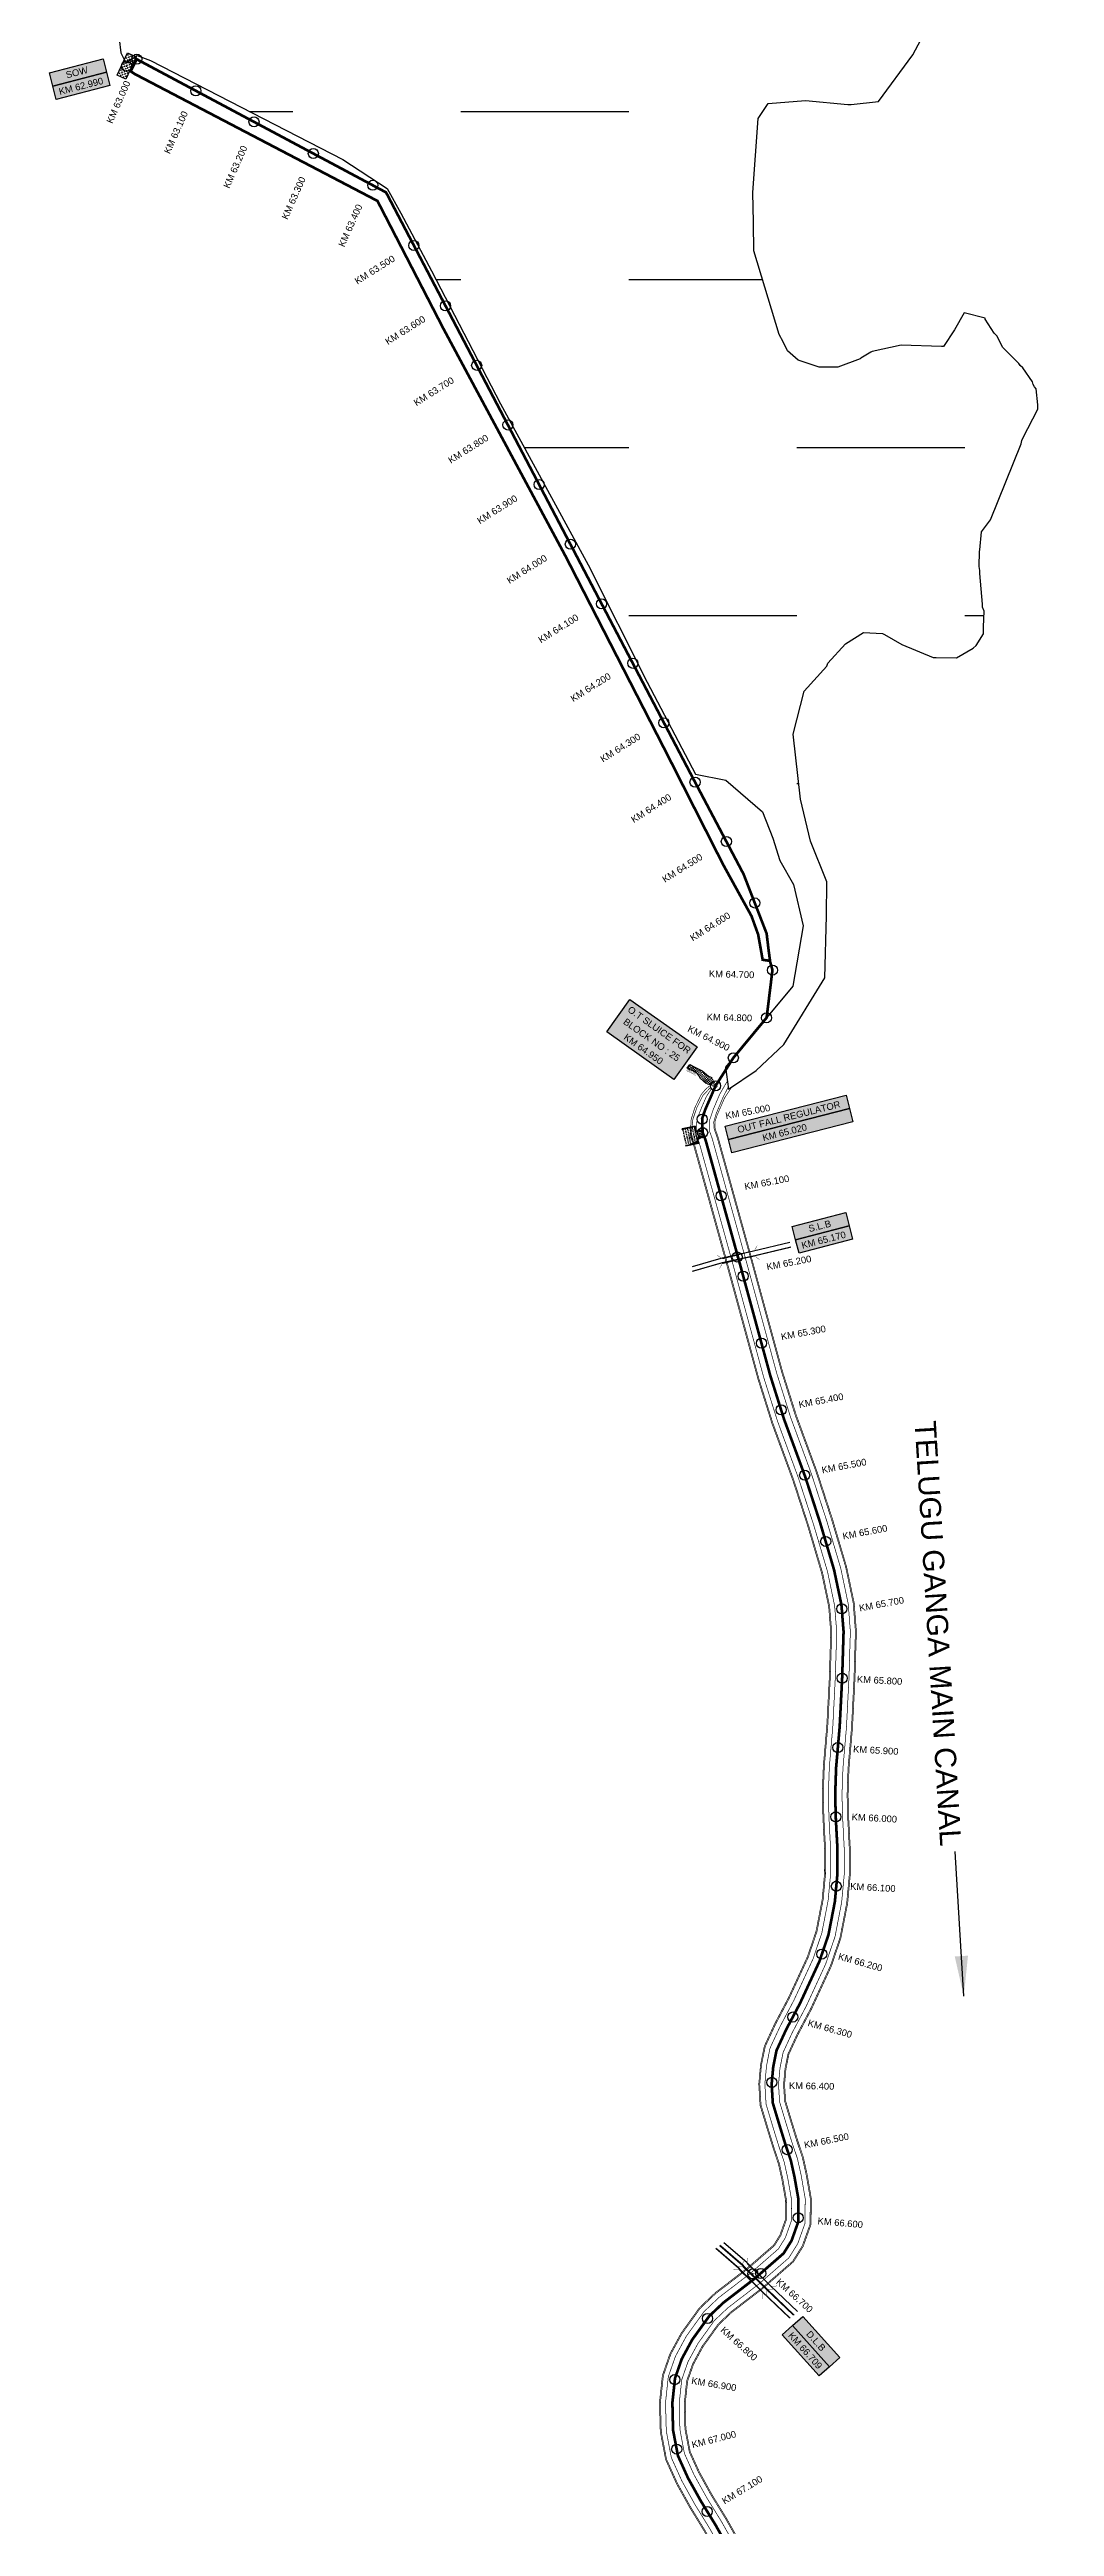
# Model space of a CAD drawing. Header units: inches. Extents: x 85036 to 260440, y 1649183 to 1742360.
# Drawn here: x 92423 to 93918, y 1674819 to 1678504 of the extents above; entities that cross this region are included whole.
import ezdxf

# ---------------------------------------------------------------- set-up
doc = ezdxf.new("R2010")
doc.units = ezdxf.units.IN
doc.header["$MEASUREMENT"] = 0
doc.header["$PDMODE"] = 32
doc.header["$PDSIZE"] = 15
doc.linetypes.add('ACAD_ISO02W100', pattern=[15, 12, -3])
for name, color, linetype in [('bed with', 5, 'Continuous'), ('cahnige', 7, 'Continuous'), ('CARTTRACK', 30, 'ACAD_ISO02W100'), ('chainage', 7, 'Continuous'), ('laying', 4, 'Continuous'), ('lining', 4, 'Continuous'), ('OT', 7, 'Continuous'), ('Reservoir', 140, 'Continuous'), ('ROAD', 6, 'Continuous'), ('SLB', 11, 'Continuous'), ('STREAM', 4, 'Continuous'), ('Stu coo', 3, 'Continuous'), ('top of bund', 1, 'Continuous'), ('V', 6, 'Continuous'), ('ZSTU', 7, 'Continuous')]:
    doc.layers.add(name, color=color, linetype=linetype)
doc.styles.add('5mm', font='times.ttf', dxfattribs={"height": 3})
doc.styles.get("Standard").update_dxf_attribs({"font": 'arial.ttf'})
doc.dimstyles.get("Standard").update_dxf_attribs({"dimtxt": 0.18, "dimasz": 0.18, "dimexe": 0.18, "dimexo": 0.0625, "dimgap": 0.09, "dimtad": 0, "dimtih": 1, "dimtoh": 1, "dimdec": 4, "dimzin": 0, "dimdsep": 46, "dimtxsty": 'Standard', "dimcen": 0.09, "dimadec": 0, "dimazin": 0, "dimtfac": 1, "dimtdec": 4, "dimtofl": 0, "dimtmove": 0, "dimatfit": 3, "dimfxl": 1, "dimtolj": 1, "dimtzin": 0, "dimarcsym": 0})

# ---------------------------------------------------------------- blocks, each defined once
blk = doc.blocks.new('VBVB')
at = {"layer": 'STREAM'}
h = blk.add_hatch(dxfattribs=at)
h.set_pattern_fill('DASH', color=256, scale=10, style=0)
h.set_pattern_definition([(0, (17867.8837, -28501.71), (1.25, 1.25), [1.25, -1.25])])
h.paths.add_polyline_path([(380096, 1497775), (380098.9, 1497780.2), (380100.4, 1497784.6), (380101.8, 1497788.8), (380103.8, 1497793.6), (380099.5, 1497795.9), (380098.5, 1497793.5), (380097.6, 1497789.6), (380097, 1497787.7), (380095.8, 1497784.7), (380093.9, 1497783), (380090.9, 1497780.8), (380086.6, 1497774), (380084.6, 1497765.2), (380084.1, 1497764.3), (380085.9, 1497763.2), (380086.6, 1497763.8), (380093.7, 1497769.3), (380094.5, 1497772.7)])
at = {"layer": 'OT', "const_width": 0.5}
blk.add_lwpolyline([(380084.6, 1497765.2), (380084.1, 1497764.3), (380083.5, 1497763.5), (380085.4, 1497762.3), (380085.9, 1497763.2), (380084.1, 1497764.3), (380085.9, 1497763.2), (380086.6, 1497763.8), (380093.7, 1497769.3), (380086.6, 1497763.8), (380085.9, 1497763.2), (380084.1, 1497764.3), (380084.6, 1497765.2), (380086.6, 1497774)], dxfattribs=at)
at = {"layer": 'STREAM'}
blk.add_lwpolyline([(380086.6, 1497774), (380090.9, 1497780.8), (380093.9, 1497783), (380095.8, 1497784.7), (380097, 1497787.7), (380097.6, 1497789.6), (380098.5, 1497793.5), (380099.5, 1497795.9), (380103.8, 1497793.6), (380101.8, 1497788.8), (380100.4, 1497784.6), (380098.9, 1497780.2), (380096, 1497775), (380094.5, 1497772.7), (380093.7, 1497769.3)], dxfattribs=at)
at = {"layer": 'cahnige', "style": '5mm'}
blk.add_text('Stream', height=2.5, rotation=71.1743, dxfattribs=at).set_placement((380095, 1497785.5))
blk = doc.blocks.new('FGDFGDFG6YURT')
at = {"layer": 'ROAD', "color": 1, "linetype": 'Continuous', "lineweight": 25}
for points in [[(386103.5, 1482907.4, 0), (386134.5, 1482913, 0), (386162.3, 1482917.4, 0), (386187, 1482923.1, 0)], [(386104.2, 1482903.5, 0), (386135.2, 1482909.2, 0), (386163.1, 1482913.6, 0), (386187.9, 1482919.3, 0)], [(386104.3, 1482907.7, 0), (386135.3, 1482913.3, 0), (386163.2, 1482917.7, 0), (386188, 1482923.4, 0)]]:
    blk.add_polyline3d(points, dxfattribs=at)
at = {"layer": 'SLB'}
for points, const_width in [([(386161.8, 1482917.9), (386162.2, 1482917.9), (386164.8, 1482922)], 0.3), ([(386134.6, 1482913.4), (386134.2, 1482913.4), (386130.6, 1482916.6)], 0.3), ([(386134.8, 1482908.7), (386134.5, 1482908.7), (386131.9, 1482904.6)], 0.3), ([(386134.6, 1482913.4), (386148.2, 1482915.4), (386161.8, 1482917.9)], 0.5), ([(386161.9, 1482914.1), (386148.3, 1482911.6), (386134.8, 1482908.7)], 0.5), ([(386162, 1482918.2), (386148.4, 1482915.7), (386134.9, 1482912.9)], 0.5), ([(386161.9, 1482914.1), (386162.2, 1482914), (386165.9, 1482910.9)], 0.3)]:
    blk.add_lwpolyline(points, dxfattribs=dict(at, const_width=const_width))
blk = doc.blocks.new('RGRGFG')
at = {"layer": 'V'}
h = blk.add_hatch(color=4, dxfattribs=at)
h.paths.add_polyline_path([(245045.3, 1724876.5), (245045.3, 1724857.9), (245052.9, 1724857.9), (245052.9, 1724847.7), (245061.8, 1724847.7), (245061.8, 1724857.9), (245069.4, 1724857.9), (245069.4, 1724876.5), (245070.4, 1724876.5), (245070.4, 1724856.9), (245062.8, 1724856.9), (245062.8, 1724846.7), (245051.9, 1724846.7), (245051.9, 1724856.9), (245044.3, 1724856.9), (245044.3, 1724876.5)])
h.paths.add_polyline_path([(245070.4, 1724876.5), (245070.4, 1724856.9)], flags=17)
h.paths.add_polyline_path([(245062.8, 1724856.9), (245062.8, 1724846.7)], flags=17)
h.paths.add_polyline_path([(245062.8, 1724856.9), (245070.4, 1724856.9)], flags=17)
edge = h.paths.add_edge_path(flags=17)
edge.add_line((245051.9, 1724846.7), (245062.8, 1724846.7))
edge.add_line((245051.9, 1724846.7), (245062.8, 1724846.7))
edge = h.paths.add_edge_path(flags=17)
edge.add_line((245044.3, 1724876.5), (245044.3, 1724856.9))
edge.add_line((245044.3, 1724856.9), (245051.9, 1724856.9))
edge.add_line((245051.9, 1724856.9), (245051.9, 1724846.7))
at = {"layer": 'V', "color": 4}
for points in [[(245044.3, 1724876.5), (245044.3, 1724856.9), (245051.9, 1724856.9), (245051.9, 1724846.7)], [(245044.3, 1724876.5), (245044.3, 1724856.9), (245051.9, 1724856.9), (245051.9, 1724846.7), (245062.8, 1724846.7), (245062.8, 1724856.9), (245070.4, 1724856.9), (245070.4, 1724876.5)], [(245044.3, 1724876.5), (245045.3, 1724876.5)], [(245045.3, 1724876.5), (245045.3, 1724857.9), (245052.9, 1724857.9), (245052.9, 1724847.7), (245061.8, 1724847.7), (245061.8, 1724857.9), (245069.4, 1724857.9), (245069.4, 1724876.5)], [(245047.3, 1724874.8), (245047.3, 1724876.5)], [(245047.3, 1724871.3), (245047.3, 1724873)], [(245047.3, 1724868), (245047.3, 1724869.6)], [(245047.3, 1724864.2), (245047.3, 1724865.8)], [(245047.3, 1724860.7), (245047.3, 1724862.4)], [(245049.6, 1724874.8), (245049.6, 1724876.5)], [(245049.6, 1724871.3), (245049.6, 1724873)], [(245049.6, 1724868), (245049.6, 1724869.6)], [(245049.6, 1724864.2), (245049.6, 1724865.8)], [(245049.6, 1724860.7), (245049.6, 1724862.4)], [(245051.9, 1724846.7), (245062.8, 1724846.7), (245062.8, 1724856.9), (245070.4, 1724856.9), (245070.4, 1724876.5)], [(245051.9, 1724874.8), (245051.9, 1724876.5)], [(245051.9, 1724871.3), (245051.9, 1724873)], [(245051.9, 1724868), (245051.9, 1724869.6)], [(245051.9, 1724864.2), (245051.9, 1724865.8)], [(245051.9, 1724860.7), (245051.9, 1724862.4)], [(245054, 1724874.8), (245054, 1724876.5)], [(245054, 1724871.3), (245054, 1724873)], [(245054, 1724868), (245054, 1724869.6)], [(245054, 1724864.2), (245054, 1724865.8)], [(245054, 1724860.7), (245054, 1724862.4)], [(245054, 1724857.7), (245054, 1724859.3)], [(245055.9, 1724874.8), (245055.9, 1724876.5)], [(245055.9, 1724871.3), (245055.9, 1724873)], [(245055.9, 1724868), (245055.9, 1724869.6)], [(245055.9, 1724864.2), (245055.9, 1724865.8)], [(245055.9, 1724860.7), (245055.9, 1724862.4)], [(245055.9, 1724857.7), (245055.9, 1724859.3)], [(245058.1, 1724874.8), (245058.1, 1724876.5)], [(245058.1, 1724871.3), (245058.1, 1724873)], [(245058.1, 1724868), (245058.1, 1724869.6)], [(245058.1, 1724864.2), (245058.1, 1724865.8)], [(245058.1, 1724860.7), (245058.1, 1724862.4)], [(245058.1, 1724857.7), (245058.1, 1724859.3)], [(245060.5, 1724874.8), (245060.5, 1724876.5)], [(245060.5, 1724871.3), (245060.5, 1724873)], [(245060.5, 1724868), (245060.5, 1724869.6)], [(245060.5, 1724864.2), (245060.5, 1724865.8)], [(245060.5, 1724860.7), (245060.5, 1724862.4)], [(245060.5, 1724857.7), (245060.5, 1724859.3)], [(245070.4, 1724876.5), (245070.4, 1724856.9), (245062.8, 1724856.9), (245062.8, 1724846.7)], [(245070.4, 1724876.5), (245070.4, 1724856.9), (245062.8, 1724856.9), (245062.8, 1724846.7)], [(245063.1, 1724874.8), (245063.1, 1724876.5)], [(245063.1, 1724871.3), (245063.1, 1724873)], [(245063.1, 1724868), (245063.1, 1724869.6)], [(245063.1, 1724864.2), (245063.1, 1724865.8)], [(245063.1, 1724860.7), (245063.1, 1724862.4)], [(245065.3, 1724874.8), (245065.3, 1724876.5)], [(245065.3, 1724871.3), (245065.3, 1724873)], [(245065.3, 1724868), (245065.3, 1724869.6)], [(245065.3, 1724864.2), (245065.3, 1724865.8)], [(245065.3, 1724860.7), (245065.3, 1724862.4)], [(245067.7, 1724874.8), (245067.7, 1724876.5)], [(245067.7, 1724871.3), (245067.7, 1724873)], [(245067.7, 1724868), (245067.7, 1724869.6)], [(245067.7, 1724864.2), (245067.7, 1724865.8)], [(245067.7, 1724860.7), (245067.7, 1724862.4)], [(245069.4, 1724876.5), (245070.4, 1724876.5)], [(245054, 1724854.5), (245054, 1724856.1)], [(245054, 1724848.3), (245054, 1724853.5)], [(245055.9, 1724854.5), (245055.9, 1724856.1)], [(245055.9, 1724848.3), (245055.9, 1724853.5)], [(245058.1, 1724854.5), (245058.1, 1724856.1)], [(245058.1, 1724848.3), (245058.1, 1724853.5)], [(245060.5, 1724854.5), (245060.5, 1724856.1)], [(245060.5, 1724848.3), (245060.5, 1724853.5)]]:
    blk.add_lwpolyline(points, dxfattribs=at)

msp = doc.modelspace()

# ---------------------------------------------------------------- hatches: boundary and pattern name
h = msp.add_hatch()
h.set_pattern_fill('DASH', color=5, scale=20, angle=65.58, style=0)
h.set_pattern_definition([(65.57997838, (1522026.212, 758205.3234), (-1.2427915297, 3.3099047137), [2.5, -2.5])])
h.paths.add_polyline_path([(92523.5, 1678465.7), (92538.7, 1678499.1), (92551.6, 1678493.2), (92536.4, 1678459.8)])
at = {"layer": 'Stu coo'}
h = msp.add_hatch(dxfattribs=at)
h.set_pattern_fill('DASH', color=5, scale=2000, style=0)
h.set_pattern_definition([(0, (-154465.63, -3588.35), (250, 250), [250, -250])])
h.paths.add_polyline_path([(92945.3, 1678260.3), (92991.1, 1678174.4), (93093.5, 1677976.8), (93224.2, 1677737.2), (93312.1, 1677562.7), (93384, 1677425.7), (93429.1, 1677416.8), (93483.5, 1677369.9), (93498.9, 1677330.6), (93509.5, 1677297.5), (93529.5, 1677261.6), (93543.8, 1677199.9), (93528.4, 1677110.3), (93428.6, 1676989.7), (93433, 1676957.3), (93474.1, 1676984.9), (93515.2, 1677023.4), (93576.3, 1677122.8), (93578.9, 1677215), (93579.1, 1677265.8), (93555.1, 1677326), (93539.9, 1677388.7), (93529, 1677485.4), (93545.5, 1677549.4), (93579.1, 1677586.5), (93580.7, 1677590.8), (93607.1, 1677619.5), (93633.5, 1677636.6), (93662.2, 1677634.9), (93665.1, 1677633.4), (93690.6, 1677618.6), (93737.5, 1677599.2), (93741.8, 1677599.2), (93772, 1677598.8), (93797, 1677613.1), (93801.4, 1677617.4), (93812.2, 1677634.7), (93812.3, 1677639.1), (93812.5, 1677644.9), (93813.4, 1677668.3), (93810.7, 1677674.1), (93810.9, 1677678.5), (93806.8, 1677724.2), (93807, 1677728.6), (93805.7, 1677734.6), (93806.5, 1677756.8), (93806.7, 1677759.7), (93809.1, 1677786.5), (93822.9, 1677804.2), (93868.3, 1677917.2), (93869.5, 1677922.4), (93870.6, 1677925.6), (93892.9, 1677968.9), (93893, 1677973.2), (93893, 1677975.3), (93890.4, 1677998.9), (93888.4, 1678002.2), (93886.3, 1678005.4), (93885.4, 1678009.7), (93871, 1678030.4), (93866.8, 1678033.7), (93864.7, 1678036.9), (93847.9, 1678053.4), (93844.8, 1678056.7), (93841.7, 1678060), (93840.6, 1678061.1), (93832.4, 1678077.5), (93828.2, 1678081.9), (93814.6, 1678102.9), (93814.6, 1678104), (93783.5, 1678112), (93769.2, 1678086.9), (93752.8, 1678062), (93749.6, 1678062.1), (93689.6, 1678063.8), (93646.8, 1678054.5), (93644.6, 1678053.4), (93629.7, 1678044.9), (93628.6, 1678043.8), (93595.5, 1678031.2), (93567.8, 1678031.5), (93536.7, 1678041.6), (93520.5, 1678055.8), (93519.4, 1678059.1), (93511.7, 1678073.4), (93510.6, 1678075.5), (93508.4, 1678079.9), (93470.8, 1678204.2), (93470.7, 1678207.5), (93470.1, 1678242.4), (93470, 1678246.9), (93469.2, 1678291.2), (93476.9, 1678401.3), (93491.9, 1678423.5), (93547.5, 1678427.8), (93610.6, 1678422.2), (93615.6, 1678422.1), (93656, 1678426.7), (93706.9, 1678495.9), (93815.3, 1678699.1), (93847.3, 1678813.8), (93850.6, 1678883.4), (93830.6, 1678935.4), (93825.5, 1678945.8), (93793.2, 1679082), (93793.2, 1679089.9), (93796, 1679103), (93823.2, 1679232.4), (93823.3, 1679240.4), (93783.1, 1679431.3), (93780.5, 1679436.7), (93733.6, 1679515.9), (93736.8, 1679583.1), (93737.4, 1679628.1), (93714.7, 1679687.4), (93708.9, 1679693.4), (93663, 1679815.2), (93663.2, 1679835.3), (93683.2, 1679863.2), (93707.2, 1679891.2), (93697.8, 1679933.8), (93672.4, 1679974.7), (93646.7, 1679989.3), (93596.9, 1679985.7), (93594.9, 1679985.7), (93567.1, 1679986), (93549.2, 1680008.7), (93559.3, 1680047.5), (93547.5, 1680082.6), (93515.5, 1680109.8), (93461.4, 1680100.1), (93385.6, 1680065.9), (93333.7, 1680054.1), (93305.5, 1680083.2), (93303.5, 1680085.3), (93263, 1680122.9), (93259, 1680125), (93143.7, 1680184.4), (93137.6, 1680186.5), (93064, 1680239.6), (93059.9, 1680245.9), (92998.1, 1680294.9), (92878.1, 1680354.8), (92818.1, 1680355.5), (92778.8, 1680343.7), (92770.5, 1680303.8), (92770.5, 1680300.3), (92787.7, 1680248.2), (92787.8, 1680243.1), (92805.2, 1680087.7), (92805.2, 1680079.2), (92803.8, 1679993.7), (92803.8, 1679988.7), (92803.8, 1679985.4), (92772.6, 1679878.1), (92769.3, 1679871.6), (92733.6, 1679756.2), (92675.3, 1679600), (92672.2, 1679597), (92634.1, 1679561.1), (92631.1, 1679556.6), (92557.1, 1679507.6), (92515.1, 1679463.2), (92497.3, 1679404), (92497.4, 1679398.1), (92499, 1679361.2), (92520, 1679328.7), (92563.2, 1679321), (92588.4, 1679311.9), (92614.9, 1679233.2), (92614.9, 1679227.5), (92614.3, 1679060.8), (92605.1, 1678977.6), (92591.9, 1678852.8), (92562.3, 1678681.7), (92561.8, 1678645.8), (92566.7, 1678630.7), (92562.6, 1678616.2), (92541.3, 1678594.7), (92534.2, 1678576.1), (92530.1, 1678533), (92530.1, 1678532), (92526.1, 1678519.6), (92528.8, 1678499.2), (92536.4, 1678484.2), (92553.3, 1678495.2), (92573, 1678487.5), (92859.3, 1678340.1), (92924.9, 1678297.1)])
at = {"layer": 'V'}
msp.add_hatch(color=2, dxfattribs=at).paths.add_polyline_path([(93286.3, 1677090.7), (93386.1, 1677020), (93351.7, 1676971.5), (93251.9, 1677042.3)])
at = {"layer": 'ZSTU'}
h = msp.add_hatch(color=135, dxfattribs=at)
h.set_gradient(color1=(141, 177, 78), color2=(107, 135, 59), one_color=1, tint=0.38, name='CYLINDER')
h.paths.add_polyline_path([(92507.4, 1678470.2), (92502.4, 1678490), (92422.7, 1678469.4), (92427.8, 1678449.6)])
h.paths.add_polyline_path([(92446.5, 1678457.6), (92483.9, 1678467.1), (92480, 1678482.2), (92442.7, 1678472.6)], flags=24)
h = msp.add_hatch(color=252, dxfattribs=at)
h.set_gradient(color1=(167, 88, 159), color2=(127, 67, 121), one_color=1, tint=0.38, name='CYLINDER')
h.paths.add_polyline_path([(92512.5, 1678450.4), (92507.4, 1678470.2), (92427.8, 1678449.6), (92432.8, 1678429.7)])
h.paths.add_polyline_path([(92436.2, 1678432.9), (92506.6, 1678450.9), (92502.8, 1678465.8), (92432.4, 1678447.8)], flags=24)
h = msp.add_hatch(color=135, dxfattribs=at)
h.set_gradient(color1=(141, 177, 78), color2=(107, 135, 59), one_color=1, tint=0.38, name='CYLINDER')
h.paths.add_polyline_path([(93427.8, 1676902), (93432.8, 1676882.1), (93613.1, 1676928.1), (93608, 1676948)])
h.paths.add_polyline_path([(93445.7, 1676888.3), (93603.5, 1676928.2), (93599.7, 1676943.3), (93441.9, 1676903.4)], flags=24)
h = msp.add_hatch(color=252, dxfattribs=at)
h.set_gradient(color1=(167, 88, 159), color2=(127, 67, 121), one_color=1, tint=0.38, name='CYLINDER')
h.paths.add_polyline_path([(93618.1, 1676908.3), (93613.1, 1676928.1), (93432.8, 1676882.1), (93437.8, 1676862.3)])
h.paths.add_polyline_path([(93483.1, 1676876.5), (93553.6, 1676894.3), (93549.8, 1676909.1), (93479.4, 1676891.3)], flags=24)
h = msp.add_hatch(color=135, dxfattribs=at)
h.set_gradient(color1=(141, 177, 78), color2=(107, 135, 59), one_color=1, tint=0.38, name='CYLINDER')
h.paths.add_polyline_path([(93612.4, 1676753.6), (93607.3, 1676773.4), (93527.7, 1676752.8), (93532.7, 1676733)])
h.paths.add_polyline_path([(93551.5, 1676741), (93589.6, 1676750.8), (93585.8, 1676765.8), (93547.7, 1676756)], flags=24)
h = msp.add_hatch(color=252, dxfattribs=at)
h.set_gradient(color1=(167, 88, 159), color2=(127, 67, 121), one_color=1, tint=0.38, name='CYLINDER')
h.paths.add_polyline_path([(93617.5, 1676733.8), (93612.4, 1676753.6), (93532.7, 1676733), (93537.8, 1676713.2)])
h.paths.add_polyline_path([(93541.1, 1676716.4), (93611.5, 1676734.4), (93607.8, 1676749.2), (93537.3, 1676731.2)], flags=24)
h = msp.add_hatch(color=252, dxfattribs=at)
h.set_gradient(color1=(167, 88, 159), color2=(127, 67, 121), one_color=1, tint=0.38, name='CYLINDER')
h.paths.add_polyline_path([(93567.8, 1675042.6), (93583.1, 1675056.2), (93528.2, 1675117.6), (93512.9, 1675103.9)])
h.paths.add_polyline_path([(93517.3, 1675102.4), (93565.6, 1675048.1), (93577, 1675058.3), (93528.7, 1675112.6)], flags=24)
h = msp.add_hatch(color=135, dxfattribs=at)
h.set_gradient(color1=(141, 177, 78), color2=(107, 135, 59), one_color=1, tint=0.38, name='CYLINDER')
h.paths.add_polyline_path([(93583.1, 1675056.2), (93598.4, 1675069.8), (93543.5, 1675131.2), (93528.2, 1675117.6)])
h.paths.add_polyline_path([(93544.2, 1675104.7), (93570.7, 1675074.8), (93581.9, 1675084.8), (93555.4, 1675114.6)], flags=24)

# ---------------------------------------------------------------- linework, layer by layer
at = {"color": 1}
msp.add_lwpolyline([(92523.5, 1678465.7), (92538.7, 1678499.1), (92551.6, 1678493.2), (92536.4, 1678459.8)], close=True, dxfattribs=at)
at = {"color": 2}
for p in [(92537.2, 1678478.9), (93413.7, 1676962.1), (93394.4, 1676892.4), (93445.9, 1676707.4), (93469.2, 1675194.7)]:
    msp.add_point(p, dxfattribs=at)
for p in [(92552.5, 1678489.4), (92640.4, 1678442.5), (92726.9, 1678396.3), (92815.2, 1678349.1), (92903.6, 1678301.9), (92964.8, 1678212.4), (93011.9, 1678122.5), (93058.2, 1678034), (93104.7, 1677945.3), (93151.2, 1677856.6), (93197.6, 1677767.9), (93244.1, 1677679.2), (93290.5, 1677590.7), (93336.8, 1677502.2), (93383.1, 1677413.8), (93429.7, 1677325.5), (93471.9, 1677234.1), (93498.3, 1677134.3), (93489.6, 1677063.4), (93440.1, 1677003.7), (93393.8, 1676912.4), (93421.8, 1676798.3), (93454.8, 1676678.8), (93482, 1676579.1), (93511.2, 1676480), (93546.2, 1676382.7), (93577.5, 1676284.2), (93601.4, 1676183.9), (93602, 1676080.6), (93595.6, 1675977.5), (93592.5, 1675874.3), (93593.3, 1675771.1), (93571.8, 1675670.3), (93528.5, 1675576.6), (93497.4, 1675479.4), (93520.2, 1675379.3), (93536.7, 1675278), (93480.8, 1675195.2), (93480.8, 1675195.2), (93401.7, 1675128.1), (93353.1, 1675037.1), (93355.8, 1674933.8), (93401.3, 1674840.9)]:
    msp.add_point(p)
at = {"layer": 'bed with', "const_width": 1}
for points in [[(93386.3, 1676913.5), (93393.5, 1676931.3), (93400.1, 1676946.4), (93407.4, 1676957.6)], [(93405.2, 1676912.1), (93410.1, 1676926.7), (93419.8, 1676949.6), (93431.1, 1676969)], [(93384.7, 1676891.8), (93385, 1676901.3), (93386.3, 1676913.4), (93386.3, 1676913.5)], [(93384.8, 1676891.8), (93385, 1676889.1), (93389.3, 1676877.5), (93440, 1676694.6), (93485.3, 1676528.2), (93506, 1676462.6), (93537.1, 1676378), (93559.6, 1676308.8), (93580.2, 1676239.3), (93590.8, 1676188.5), (93593.9, 1676149.8), (93591.8, 1676081.5), (93588.1, 1676009.3), (93582.9, 1675948.4), (93581.4, 1675907.1), (93582.4, 1675873.3)], [(93405.1, 1676893.4), (93404.6, 1676897), (93404.4, 1676906.3), (93405, 1676911.6), (93405.2, 1676912.1)], [(93405.1, 1676893.4), (93408.6, 1676883.7), (93459.6, 1676699.9), (93504.8, 1676533.9), (93525.2, 1676469.1), (93556.3, 1676384.6), (93579, 1676314.9), (93599.9, 1676244.2), (93611, 1676191.4), (93614.2, 1676150.3), (93612.1, 1676080.7), (93608.4, 1676007.9), (93603.2, 1675947.2), (93601.7, 1675907), (93602.7, 1675874.3)], [(93582.4, 1675873.3), (93582.5, 1675870.4), (93584.8, 1675826.5), (93584.7, 1675788.5), (93581.1, 1675749.9), (93571.7, 1675701.5), (93558.7, 1675663.1), (93530.2, 1675601.5), (93509.6, 1675562.5), (93495.3, 1675531.7), (93494.4, 1675529.1), (93489.4, 1675503.7), (93487, 1675476.7), (93488.8, 1675446.8), (93499.3, 1675411.8), (93508.1, 1675383.4), (93515.8, 1675360.6), (93521, 1675337.1), (93526.7, 1675304.8), (93526.5, 1675273.5), (93517.5, 1675248.3), (93507, 1675231.5), (93464.9, 1675194.8), (93418.6, 1675159.3), (93396.5, 1675138.3), (93370.2, 1675101.8), (93354, 1675071.9), (93343.3, 1675041.4), (93339.2, 1675003.3), (93340.3, 1674960.9), (93345.9, 1674931.1)], [(93602.7, 1675874.3), (93602.8, 1675871.2), (93605.1, 1675827), (93605, 1675787.6), (93601.2, 1675747.1), (93591.4, 1675696.3), (93577.5, 1675655.6), (93548.4, 1675592.5), (93527.8, 1675553.5), (93514.2, 1675524.1), (93514.1, 1675523.7), (93509.5, 1675500.8), (93507.3, 1675476.4), (93508.9, 1675450.4), (93518.7, 1675417.8), (93527.4, 1675389.7), (93535.4, 1675366.1), (93541, 1675341.1), (93547, 1675306.5), (93546.8, 1675269.9), (93535.9, 1675239.4), (93522.6, 1675218.2), (93477.7, 1675179.1), (93431.8, 1675143.8), (93411.8, 1675124.9), (93387.5, 1675091), (93372.6, 1675063.7), (93363.3, 1675036.9), (93359.6, 1675002.4), (93360.6, 1674963), (93365.8, 1674935.1)], [(93345.9, 1674931.1), (93347.9, 1674920.9), (93363.5, 1674886.4), (93383.2, 1674850.9), (93404.7, 1674816), (93474.8, 1674691.2), (93520.7, 1674613), (93568.8, 1674539.3), (93615.6, 1674473.5), (93653.9, 1674409.2), (93744.7, 1674270.1), (93792.5, 1674196.6), (93868.4, 1674081.8), (93894.6, 1674044)], [(93365.8, 1674935.1), (93367.4, 1674927), (93381.6, 1674895.5), (93400.7, 1674861.1), (93422.2, 1674826.3), (93492.4, 1674701.3), (93538, 1674623.7), (93585.6, 1674550.7), (93632.6, 1674484.6), (93671.1, 1674420), (93761.7, 1674281.2), (93809.5, 1674207.7), (93885.2, 1674093.2), (93910.2, 1674057.2)]]:
    msp.add_lwpolyline(points, dxfattribs=at)
at = {"layer": 'lining', "const_width": 1}
for points in [[(93380.4, 1676913.8), (93385.8, 1676929.7), (93394.9, 1676947.8), (93406.2, 1676959.6)], [(93411.9, 1676911.5), (93414.5, 1676920.6), (93425.3, 1676946.2), (93432.2, 1676959.6)], [(93377.4, 1676891.3), (93379.9, 1676912.3), (93380.4, 1676913.8)], [(93377.3, 1676891.4), (93377.6, 1676887.5), (93382.2, 1676875.1), (93432.8, 1676692.6), (93478.1, 1676526.1), (93498.9, 1676460.1), (93530, 1676375.5), (93552.4, 1676306.6), (93572.9, 1676237.4), (93583.4, 1676187.5), (93586.4, 1676149.6), (93584.4, 1676081.8), (93580.6, 1676009.8), (93575.4, 1675948.9), (93573.9, 1675907.1), (93574.9, 1675872.9)], [(93412.4, 1676895.2), (93411.5, 1676898.6), (93410.9, 1676908.2), (93411.9, 1676911.5)], [(93412.4, 1676895.2), (93415.8, 1676886), (93466.8, 1676701.9), (93512, 1676536.1), (93532.3, 1676471.5), (93563.4, 1676387.1), (93586.1, 1676317.1), (93607.2, 1676246.1), (93618.4, 1676192.5), (93621.7, 1676150.5), (93619.6, 1676080.4), (93615.9, 1676007.4), (93610.7, 1675946.8), (93609.3, 1675907), (93610.2, 1675874.6)], [(93574.9, 1675872.9), (93575, 1675870.1), (93577.3, 1675826.3), (93577.2, 1675788.9), (93573.7, 1675751), (93564.5, 1675703.5), (93551.7, 1675665.9), (93523.5, 1675604.9), (93502.9, 1675565.8), (93488.4, 1675534.5), (93487.2, 1675531), (93481.9, 1675504.8), (93479.4, 1675476.8), (93481.3, 1675445.5), (93492.1, 1675409.6), (93500.9, 1675381.1), (93508.6, 1675358.6), (93513.7, 1675335.6), (93519.2, 1675304.2), (93519, 1675274.8), (93510.8, 1675251.6), (93501.3, 1675236.4), (93460.1, 1675200.6), (93413.7, 1675165), (93390.8, 1675143.2), (93363.9, 1675105.8), (93347.1, 1675075), (93336, 1675043), (93331.7, 1675003.6), (93332.8, 1674960.1), (93338.6, 1674929.5)], [(93610.2, 1675874.6), (93610.3, 1675871.5), (93612.6, 1675827.1), (93612.5, 1675787.2), (93608.7, 1675746), (93598.7, 1675694.4), (93584.5, 1675652.8), (93555.1, 1675589.2), (93534.5, 1675550.2), (93521.3, 1675521.5), (93516.9, 1675499.7), (93514.8, 1675476.3), (93516.3, 1675451.7), (93525.9, 1675419.9), (93534.5, 1675392), (93542.6, 1675368.1), (93548.3, 1675342.5), (93554.5, 1675307.1), (93554.3, 1675268.6), (93542.7, 1675236.2), (93528.4, 1675213.3), (93482.5, 1675173.3), (93436.7, 1675138.1), (93417.5, 1675119.9), (93393.8, 1675087), (93379.5, 1675060.6), (93370.6, 1675035.2), (93367.1, 1675002.1), (93368, 1674963.8), (93373, 1674937.6)], [(93338.6, 1674929.5), (93340.7, 1674918.6), (93356.8, 1674883), (93376.8, 1674847.1), (93398.2, 1674812.2), (93468.3, 1674687.5), (93514.4, 1674609.1), (93562.6, 1674535.1), (93609.3, 1674469.4), (93647.5, 1674405.3), (93738.4, 1674266), (93786.2, 1674192.4), (93862.2, 1674077.6), (93888.2, 1674040.1)], [(93373, 1674937.6), (93374.6, 1674929.3), (93388.3, 1674898.9), (93407.2, 1674864.9), (93428.6, 1674830.1), (93498.9, 1674705.1), (93544.4, 1674627.7), (93591.8, 1674554.9), (93638.9, 1674488.7), (93677.5, 1674424), (93767.9, 1674285.3), (93815.8, 1674211.8), (93891.4, 1674097.4), (93916.3, 1674061.6)]]:
    msp.add_lwpolyline(points, dxfattribs=at)
at = {"layer": 'Reservoir', "color": 4}
for points in [[(92945.3, 1678260.3), (92991.1, 1678174.4), (93093.5, 1677976.8), (93224.2, 1677737.2), (93312.1, 1677562.7), (93384, 1677425.7), (93429.1, 1677416.8), (93483.5, 1677369.9), (93498.9, 1677330.6), (93509.5, 1677297.5), (93529.5, 1677261.6), (93543.8, 1677199.9), (93528.4, 1677110.3), (93428.6, 1676989.7), (93433, 1676957.3), (93474.1, 1676984.9), (93515.2, 1677023.4), (93576.3, 1677122.8), (93578.9, 1677215), (93579.1, 1677265.8), (93555.1, 1677326), (93539.9, 1677388.7), (93529, 1677485.4), (93545.5, 1677549.4), (93579.1, 1677586.5), (93580.7, 1677590.8), (93607.1, 1677619.5), (93633.5, 1677636.6), (93662.2, 1677634.9), (93665.1, 1677633.4), (93690.6, 1677618.6), (93737.5, 1677599.2), (93741.8, 1677599.2), (93772, 1677598.8), (93797, 1677613.1), (93801.4, 1677617.4), (93812.2, 1677634.7), (93812.3, 1677639.1), (93812.5, 1677644.9), (93813.4, 1677668.3), (93810.7, 1677674.1), (93810.9, 1677678.5), (93806.8, 1677724.2), (93807, 1677728.6), (93805.7, 1677734.6), (93806.5, 1677756.8), (93806.7, 1677759.7), (93809.1, 1677786.5), (93822.9, 1677804.2), (93868.3, 1677917.2), (93869.5, 1677922.4), (93870.6, 1677925.6), (93892.9, 1677968.9), (93893, 1677973.2), (93893, 1677975.3), (93890.4, 1677998.9), (93888.4, 1678002.2), (93886.3, 1678005.4), (93885.4, 1678009.7), (93871, 1678030.4), (93866.8, 1678033.7), (93864.7, 1678036.9), (93847.9, 1678053.4), (93844.8, 1678056.7), (93841.7, 1678060), (93840.6, 1678061.1), (93832.4, 1678077.5), (93828.2, 1678081.9), (93814.6, 1678102.9), (93814.6, 1678104), (93783.5, 1678112), (93769.2, 1678086.9), (93752.8, 1678062), (93749.6, 1678062.1), (93689.6, 1678063.8), (93646.8, 1678054.5), (93644.6, 1678053.4), (93629.7, 1678044.9), (93628.6, 1678043.8), (93595.5, 1678031.2), (93567.8, 1678031.5), (93536.7, 1678041.6), (93520.5, 1678055.8), (93519.4, 1678059.1), (93511.7, 1678073.4), (93510.6, 1678075.5), (93508.4, 1678079.9), (93470.8, 1678204.2), (93470.7, 1678207.5), (93470.1, 1678242.4), (93470, 1678246.9), (93469.2, 1678291.2), (93476.9, 1678401.3), (93491.9, 1678423.5), (93547.5, 1678427.8), (93610.6, 1678422.2), (93615.6, 1678422.1), (93656, 1678426.7), (93706.9, 1678495.9), (93815.3, 1678699.1)], [(92526.1, 1678519.6), (92528.8, 1678499.2), (92536.4, 1678484.2), (92553.3, 1678495.2), (92573, 1678487.5), (92859.3, 1678340.1), (92924.9, 1678297.1), (92945.3, 1678260.3)]]:
    msp.add_lwpolyline(points, dxfattribs=at)
at = {"layer": 'Reservoir'}
for points in [[(92945.3, 1678260.3), (92991.1, 1678174.4), (93093.5, 1677976.8), (93224.2, 1677737.2), (93312.1, 1677562.7), (93384, 1677425.7), (93429.1, 1677416.8), (93483.5, 1677369.9), (93498.9, 1677330.6), (93509.5, 1677297.5), (93529.5, 1677261.6), (93543.8, 1677199.9), (93528.4, 1677110.3), (93428.6, 1676989.7), (93433, 1676957.3), (93474.1, 1676984.9), (93515.2, 1677023.4), (93576.3, 1677122.8), (93578.9, 1677215), (93579.1, 1677265.8), (93555.1, 1677326), (93539.9, 1677388.7), (93529, 1677485.4), (93545.5, 1677549.4), (93579.1, 1677586.5), (93580.7, 1677590.8), (93607.1, 1677619.5), (93633.5, 1677636.6), (93662.2, 1677634.9), (93665.1, 1677633.4), (93690.6, 1677618.6), (93737.5, 1677599.2), (93741.8, 1677599.2), (93772, 1677598.8), (93797, 1677613.1), (93801.4, 1677617.4), (93812.2, 1677634.7), (93812.3, 1677639.1), (93812.5, 1677644.9), (93813.4, 1677668.3), (93810.7, 1677674.1), (93810.9, 1677678.5), (93806.8, 1677724.2), (93807, 1677728.6), (93805.7, 1677734.6), (93806.5, 1677756.8), (93806.7, 1677759.7), (93809.1, 1677786.5), (93822.9, 1677804.2), (93868.3, 1677917.2), (93869.5, 1677922.4), (93870.6, 1677925.6), (93892.9, 1677968.9), (93893, 1677973.2), (93893, 1677975.3), (93890.4, 1677998.9), (93888.4, 1678002.2), (93886.3, 1678005.4), (93885.4, 1678009.7), (93871, 1678030.4), (93866.8, 1678033.7), (93864.7, 1678036.9), (93847.9, 1678053.4), (93844.8, 1678056.7), (93841.7, 1678060), (93840.6, 1678061.1), (93832.4, 1678077.5), (93828.2, 1678081.9), (93814.6, 1678102.9), (93814.6, 1678104), (93783.5, 1678112), (93769.2, 1678086.9), (93752.8, 1678062), (93749.6, 1678062.1), (93689.6, 1678063.8), (93646.8, 1678054.5), (93644.6, 1678053.4), (93629.7, 1678044.9), (93628.6, 1678043.8), (93595.5, 1678031.2), (93567.8, 1678031.5), (93536.7, 1678041.6), (93520.5, 1678055.8), (93519.4, 1678059.1), (93511.7, 1678073.4), (93510.6, 1678075.5), (93508.4, 1678079.9), (93470.8, 1678204.2), (93470.7, 1678207.5), (93470.1, 1678242.4), (93470, 1678246.9), (93469.2, 1678291.2), (93476.9, 1678401.3), (93491.9, 1678423.5), (93547.5, 1678427.8), (93610.6, 1678422.2), (93615.6, 1678422.1), (93656, 1678426.7), (93706.9, 1678495.9), (93815.3, 1678699.1)], [(92526.1, 1678519.6), (92528.8, 1678499.2), (92536.4, 1678484.2), (92553.3, 1678495.2), (92573, 1678487.5), (92859.3, 1678340.1), (92924.9, 1678297.1), (92945.3, 1678260.3)]]:
    msp.add_lwpolyline(points, dxfattribs=at)
at = {"layer": 'top of bund', "const_width": 1}
for points in [[(93378.1, 1676914.7), (93382.6, 1676928.9), (93392.3, 1676949.2), (93399.2, 1676957.3), (93404.4, 1676961.6)], [(93413.6, 1676911.3), (93415.8, 1676918.1), (93427, 1676943.9), (93438, 1676960.7)], [(93375.8, 1676891.2), (93376.5, 1676898.5), (93377.4, 1676912.7), (93378.1, 1676914.7)], [(93375.8, 1676891.3), (93376.1, 1676887.2), (93380.7, 1676874.7), (93431.3, 1676692.2), (93476.7, 1676525.7), (93497.5, 1676459.6), (93528.6, 1676375), (93551, 1676306.2), (93571.4, 1676237), (93581.9, 1676187.3), (93584.9, 1676149.6), (93582.9, 1676081.9), (93579.1, 1676009.9), (93573.9, 1675949), (93572.4, 1675907.1), (93573.4, 1675872.9)], [(93413.9, 1676895.5), (93413.2, 1676897.8), (93412.6, 1676902.1), (93412.6, 1676904.2), (93412.6, 1676907), (93412.6, 1676908.2), (93413.6, 1676911.3)], [(93413.9, 1676895.5), (93417.2, 1676886.5), (93468.2, 1676702.3), (93513.4, 1676536.5), (93533.8, 1676472), (93564.8, 1676387.5), (93587.6, 1676317.5), (93608.6, 1676246.4), (93619.9, 1676192.7), (93623.2, 1676150.6), (93621.1, 1676080.3), (93617.4, 1676007.3), (93612.2, 1675946.7), (93610.8, 1675907), (93611.7, 1675874.8)], [(93573.4, 1675872.9), (93573.5, 1675870), (93575.8, 1675826.2), (93575.7, 1675789), (93572.2, 1675751.2), (93563, 1675703.8), (93550.3, 1675666.5), (93522.1, 1675605.5), (93501.5, 1675566.5), (93487, 1675535.1), (93485.7, 1675531.4), (93480.5, 1675505), (93477.9, 1675476.9), (93479.8, 1675445.2), (93490.7, 1675409.2), (93499.5, 1675380.6), (93507.1, 1675358.2), (93512.2, 1675335.3), (93517.7, 1675304), (93517.5, 1675275.1), (93509.4, 1675252.3), (93500.1, 1675237.4), (93459.1, 1675201.8), (93412.7, 1675166.1), (93389.7, 1675144.2), (93362.6, 1675106.6), (93345.7, 1675075.6), (93334.5, 1675043.4), (93330.2, 1675003.6), (93331.3, 1674959.9), (93337.2, 1674929.1)], [(93611.7, 1675874.8), (93611.8, 1675871.6), (93614.1, 1675827.2), (93614, 1675787.1), (93610.2, 1675745.8), (93600.1, 1675694), (93585.9, 1675652.2), (93556.5, 1675588.5), (93535.9, 1675549.5), (93522.7, 1675521.1), (93518.4, 1675499.5), (93516.3, 1675476.3), (93517.8, 1675452), (93527.3, 1675420.4), (93536, 1675392.5), (93544.1, 1675368.5), (93549.8, 1675342.8), (93556, 1675307.3), (93555.8, 1675268.3), (93544.1, 1675235.5), (93529.5, 1675212.3), (93483.4, 1675172.2), (93437.7, 1675137), (93418.6, 1675118.9), (93395.1, 1675086.2), (93380.9, 1675060), (93372.1, 1675034.9), (93368.6, 1675002.1), (93369.5, 1674964), (93374.4, 1674938.2)], [(93337.2, 1674929.1), (93339.3, 1674918.2), (93355.4, 1674882.4), (93375.5, 1674846.3), (93396.9, 1674811.5), (93467, 1674686.7), (93513.1, 1674608.3), (93561.3, 1674534.2), (93608.1, 1674468.6), (93646.2, 1674404.5), (93737.1, 1674265.2), (93785, 1674191.6), (93860.9, 1674076.8), (93887.4, 1674038.7)], [(93374.4, 1674938.2), (93376, 1674929.8), (93389.7, 1674899.6), (93408.5, 1674865.7), (93429.9, 1674830.9), (93500.2, 1674705.8), (93545.7, 1674628.5), (93593, 1674555.8), (93640.2, 1674489.5), (93678.7, 1674424.8), (93769.2, 1674286.1), (93817, 1674212.6), (93892.6, 1674098.3), (93917.4, 1674062.6)]]:
    msp.add_lwpolyline(points, dxfattribs=at)
at = {"layer": 'V', "color": 1, "const_width": 4}
for points in [[(93185.1, 1677760), (93008.7, 1678088.6), (92910.6, 1678278.6), (92549.6, 1678467.4), (92543.4, 1678471.6), (92552.5, 1678489.4), (92923.4, 1678291.3), (93197.6, 1677767.9)], [(93197.8, 1677767.6), (93382.4, 1677415.2), (93455.3, 1677277), (93489.6, 1677188.7), (93492.5, 1677164.4), (93494.7, 1677147.9), (93483.7, 1677149.6), (93477, 1677187.2), (93467.1, 1677214.6), (93424.8, 1677291.4), (93342.9, 1677452.8), (93191.4, 1677748.2), (93185.1, 1677760)], [(93494.6, 1677147.5), (93498.3, 1677134.3), (93489.6, 1677063.4), (93440.1, 1677003.7), (93413.7, 1676962.1)], [(93413.7, 1676962.1), (93405.5, 1676943.2), (93398.4, 1676927), (93393.7, 1676913.4), (93393.7, 1676913.2)], [(93393.7, 1676913.2), (93394.4, 1676892.4)], [(93395, 1676892.4), (93395, 1676891.2), (93399, 1676880.6), (93449.8, 1676697.2), (93495, 1676531.1), (93515.6, 1676465.8), (93546.7, 1676381.3), (93569.3, 1676311.8), (93590, 1676241.7), (93600.9, 1676190), (93604.1, 1676150.1), (93602, 1676081.1), (93598.3, 1676008.6), (93593, 1675947.8), (93591.6, 1675907), (93592.5, 1675874)], [(93592.5, 1675874), (93592.6, 1675870.8), (93595, 1675826.7), (93594.8, 1675788.1), (93591.2, 1675748.5), (93581.6, 1675698.9), (93568.1, 1675659.3), (93539.3, 1675597), (93518.7, 1675558), (93504.8, 1675527.9), (93504.2, 1675526.4), (93499.4, 1675502.3), (93497.1, 1675476.6), (93498.8, 1675448.6), (93509, 1675414.8), (93517.7, 1675386.6), (93525.6, 1675363.3), (93531, 1675339.1), (93536.9, 1675305.7), (93536.6, 1675271.7), (93526.7, 1675243.9), (93514.8, 1675224.9), (93471.3, 1675187), (93425.2, 1675151.5), (93404.2, 1675131.6), (93378.8, 1675096.4), (93363.3, 1675067.8), (93353.3, 1675039.1), (93349.4, 1675002.9), (93350.4, 1674961.9), (93355.9, 1674933.1)], [(93355.9, 1674933.1), (93357.6, 1674924), (93372.5, 1674891), (93392, 1674856), (93413.4, 1674821.2), (93483.6, 1674696.3), (93529.4, 1674618.4), (93577.2, 1674545), (93624.1, 1674479), (93662.5, 1674414.6), (93753.2, 1674275.6), (93801, 1674202.1), (93876.8, 1674087.5), (93902.6, 1674050.2)]]:
    msp.add_lwpolyline(points, dxfattribs=at)
at = {"layer": 'V', "color": 2}
msp.add_lwpolyline([(93286.3, 1677090.7), (93386.1, 1677020), (93351.7, 1676971.5), (93251.9, 1677042.3)], close=True, dxfattribs=at)
at = {"layer": 'ZSTU', "color": 135}
for points in [[(92422.7, 1678469.4), (92502.4, 1678490), (92507.4, 1678470.2), (92427.8, 1678449.6)], [(93427.8, 1676902), (93608, 1676948), (93613.1, 1676928.1), (93432.8, 1676882.1)], [(93527.7, 1676752.8), (93607.3, 1676773.4), (93612.4, 1676753.6), (93532.7, 1676733)], [(93543.5, 1675131.2), (93598.4, 1675069.8), (93583.1, 1675056.2), (93528.2, 1675117.6)]]:
    msp.add_lwpolyline(points, close=True, dxfattribs=at)
at = {"layer": 'ZSTU', "color": 252}
for points in [[(92427.8, 1678449.6), (92507.4, 1678470.2), (92512.5, 1678450.4), (92432.8, 1678429.7)], [(93432.8, 1676882.1), (93613.1, 1676928.1), (93618.1, 1676908.3), (93437.8, 1676862.3)], [(93532.7, 1676733), (93612.4, 1676753.6), (93617.5, 1676733.8), (93537.8, 1676713.2)], [(93528.2, 1675117.6), (93583.1, 1675056.2), (93567.8, 1675042.6), (93512.9, 1675103.9)]]:
    msp.add_lwpolyline(points, close=True, dxfattribs=at)

# ---------------------------------------------------------------- block references
at = {"layer": 'CARTTRACK', "color": 3, "xscale": 1.439622272867656, "yscale": 1.439622273569967, "zscale": 1.439622273616309, "rotation": 81.7729852157571}
msp.add_blockref('VBVB', (2149139.4, 826868.5), dxfattribs=at)
at = {"layer": 'laying', "color": 1, "linetype": 'ByBlock', "zscale": 1.760345254585044}
for p, xscale, yscale, rotation in [((624480.6, 4321412.2), 1.760345254522129, 1.760345254518143, 183.2420937233429), ((2602238.2, 2666438), 1.760345254438494, 1.760345254561344, 126.1552684041117), ((2602231.9, 2666433.4), 1.760345254438494, 1.760345254561344, 126.1552684041117)]:
    msp.add_blockref('FGDFGDFG6YURT', p, dxfattribs=dict(at, xscale=xscale, yscale=yscale, rotation=rotation))
at = {"layer": 'V', "color": 4, "rotation": 101.9740500661328}
msp.add_blockref('RGRGFG', (1831554.4, 1795017.8), dxfattribs=at)

# ---------------------------------------------------------------- texts
at = {"layer": 'chainage', "color": 0}
for s, rotation, p in [('KM 63.000', 66.0891, (92516, 1678392.8)), ('KM 63.100', 66.0891, (92601.6, 1678347.7)), ('KM 63.200', 66.0891, (92690, 1678296.4)), ('KM 63.300', 66.0891, (92776.7, 1678250)), ('KM 63.400', 66.0891, (92861.2, 1678209.1)), ('KM 63.500', 32.2446, (92880.7, 1678154)), ('KM 63.600', 32.2446, (92926, 1678064.1)), ('KM 63.700', 32.2446, (92968.5, 1677973)), ('KM 63.800', 32.2446, (93019.8, 1677887.4)), ('KM 63.900', 32.2446, (93062.9, 1677797.4)), ('KM 64.000', 32.2446, (93107, 1677708.5)), ('KM 64.100', 32.2446, (93153.9, 1677620.1)), ('KM 64.200', 32.2446, (93201.9, 1677532.7)), ('KM 64.300', 32.2446, (93246.1, 1677442.8)), ('KM 64.400', 32.2446, (93291.9, 1677352.8)), ('KM 64.500', 32.2446, (93338.3, 1677263.9)), ('KM 64.600', 32.2446, (93379.7, 1677176.7)), ('KM 64.700', 358.5884, (93403.6, 1677123.8)), ('KM 64.800', 358.5884, (93400.4, 1677059.6)), ('KM 64.900', 333.4637, (93371.1, 1677043.5)), ('KM 65.000', 10.6547, (93429.3, 1676912.3)), ('KM 65.100', 10.6547, (93457.6, 1676807.1)), ('KM 65.200', 10.6547, (93490.5, 1676687.7)), ('KM 65.300', 10.6547, (93512, 1676583.6)), ('KM 65.400', 10.6547, (93538.3, 1676482.7)), ('KM 65.500', 10.6547, (93572.5, 1676385.4)), ('KM 65.600', 10.6547, (93603.6, 1676286.9)), ('KM 65.700', 10.6547, (93628.3, 1676179.9)), ('KM 65.800', 356.8721, (93623.7, 1676074.4)), ('KM 65.900', 356.8721, (93618, 1675970.3)), ('KM 66.000', 356.8721, (93615.9, 1675869.5)), ('KM 66.100', 356.8721, (93613.7, 1675766.2)), ('KM 66.200', 344.2899, (93595.2, 1675662.4)), ('KM 66.300', 344.2899, (93550, 1675563.5)), ('KM 66.400', 358.9196, (93522.7, 1675469.7)), ('KM 66.500', 11.3625, (93546.5, 1675381.1)), ('KM 66.600', 354.8912, (93565.1, 1675268.5)), ('KM 66.700', 317.9695, (93502.7, 1675181)), ('KM 66.800', 317.9695, (93420.1, 1675109.4)), ('KM 66.900', 350.6141, (93377, 1675030.8)), ('KM 67.000', 14.1835, (93379.6, 1674935.1)), ('KM 67.100', 31.3037, (93427, 1674851.3))]:
    msp.add_text(s, height=10, rotation=rotation, dxfattribs=at).set_placement(p)
at = {"layer": 'chainage', "color": 1}
msp.add_text('TELUGU GANGA MAIN CANAL', height=31.655, rotation=273.4596, dxfattribs=at).set_placement((93709.7, 1676462.8))
at = {"layer": 'Stu coo', "color": 0}
for s, rotation, p in [('KM 62.990', 14.3489, (92438, 1678436.2)), ('SOW', 14.3489, (92448.4, 1678460.9)), ('OUT FALL REGULATOR', 14.1818, (93447.5, 1676891.7)), ('KM 65.020', 14.1818, (93484.9, 1676879.7)), ('KM 65.170', 14.3489, (93542.9, 1676719.6)), ('S.L.B', 14.3489, (93553.3, 1676744.3)), ('D.L.B', 311.6556, (93547.7, 1675104.4)), ('KM 66.709', 311.6556, (93521, 1675102.3))]:
    msp.add_text(s, height=10, rotation=rotation, dxfattribs=at).set_placement(p)
at = {"layer": 'Stu coo', "color": 1}
for s, p in [(' BLOCK NO : 25', (93272.1, 1677057.4)), ('O.T SLUICE FOR ', (93281.8, 1677073.2)), ('KM 64.950', (93276, 1677032.2))]:
    msp.add_text(s, height=10, rotation=324.65, dxfattribs=at).set_placement(p)

# ---------------------------------------------------------------- leaders
at = {"layer": 'chainage', "color": 1}
msp.add_leader([(93783, 1675607.4), (93769.9, 1675822.8)], dimstyle='Standard', override={"dimasz": 60, "dimgap": 0.09, "dimtad": 0}, dxfattribs=at)

doc.saveas('drawing.dxf')
